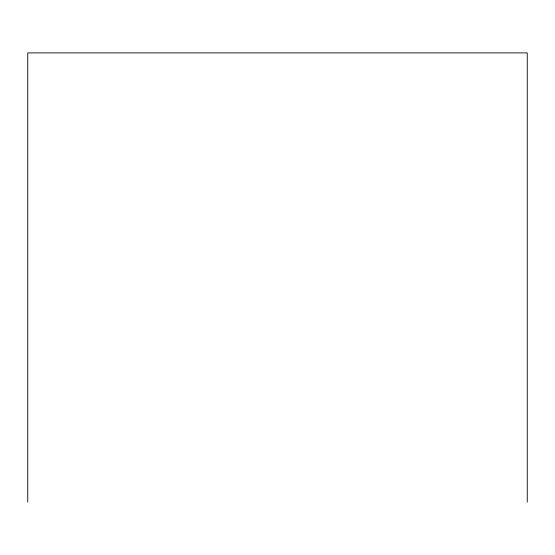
<?xml version="1.0" encoding="UTF-8"?>
<svg xmlns="http://www.w3.org/2000/svg" width="555" height="555" viewBox="0 0 555 555"><rect width="100%" height="100%" fill="white"/><g stroke="black" fill="none" stroke-linecap="round" stroke-linejoin="round"><path stroke-width="0.83" d="M527.25 502.102L527.25 52.898L27.75 52.898L27.75 502.102"/></g></svg>
